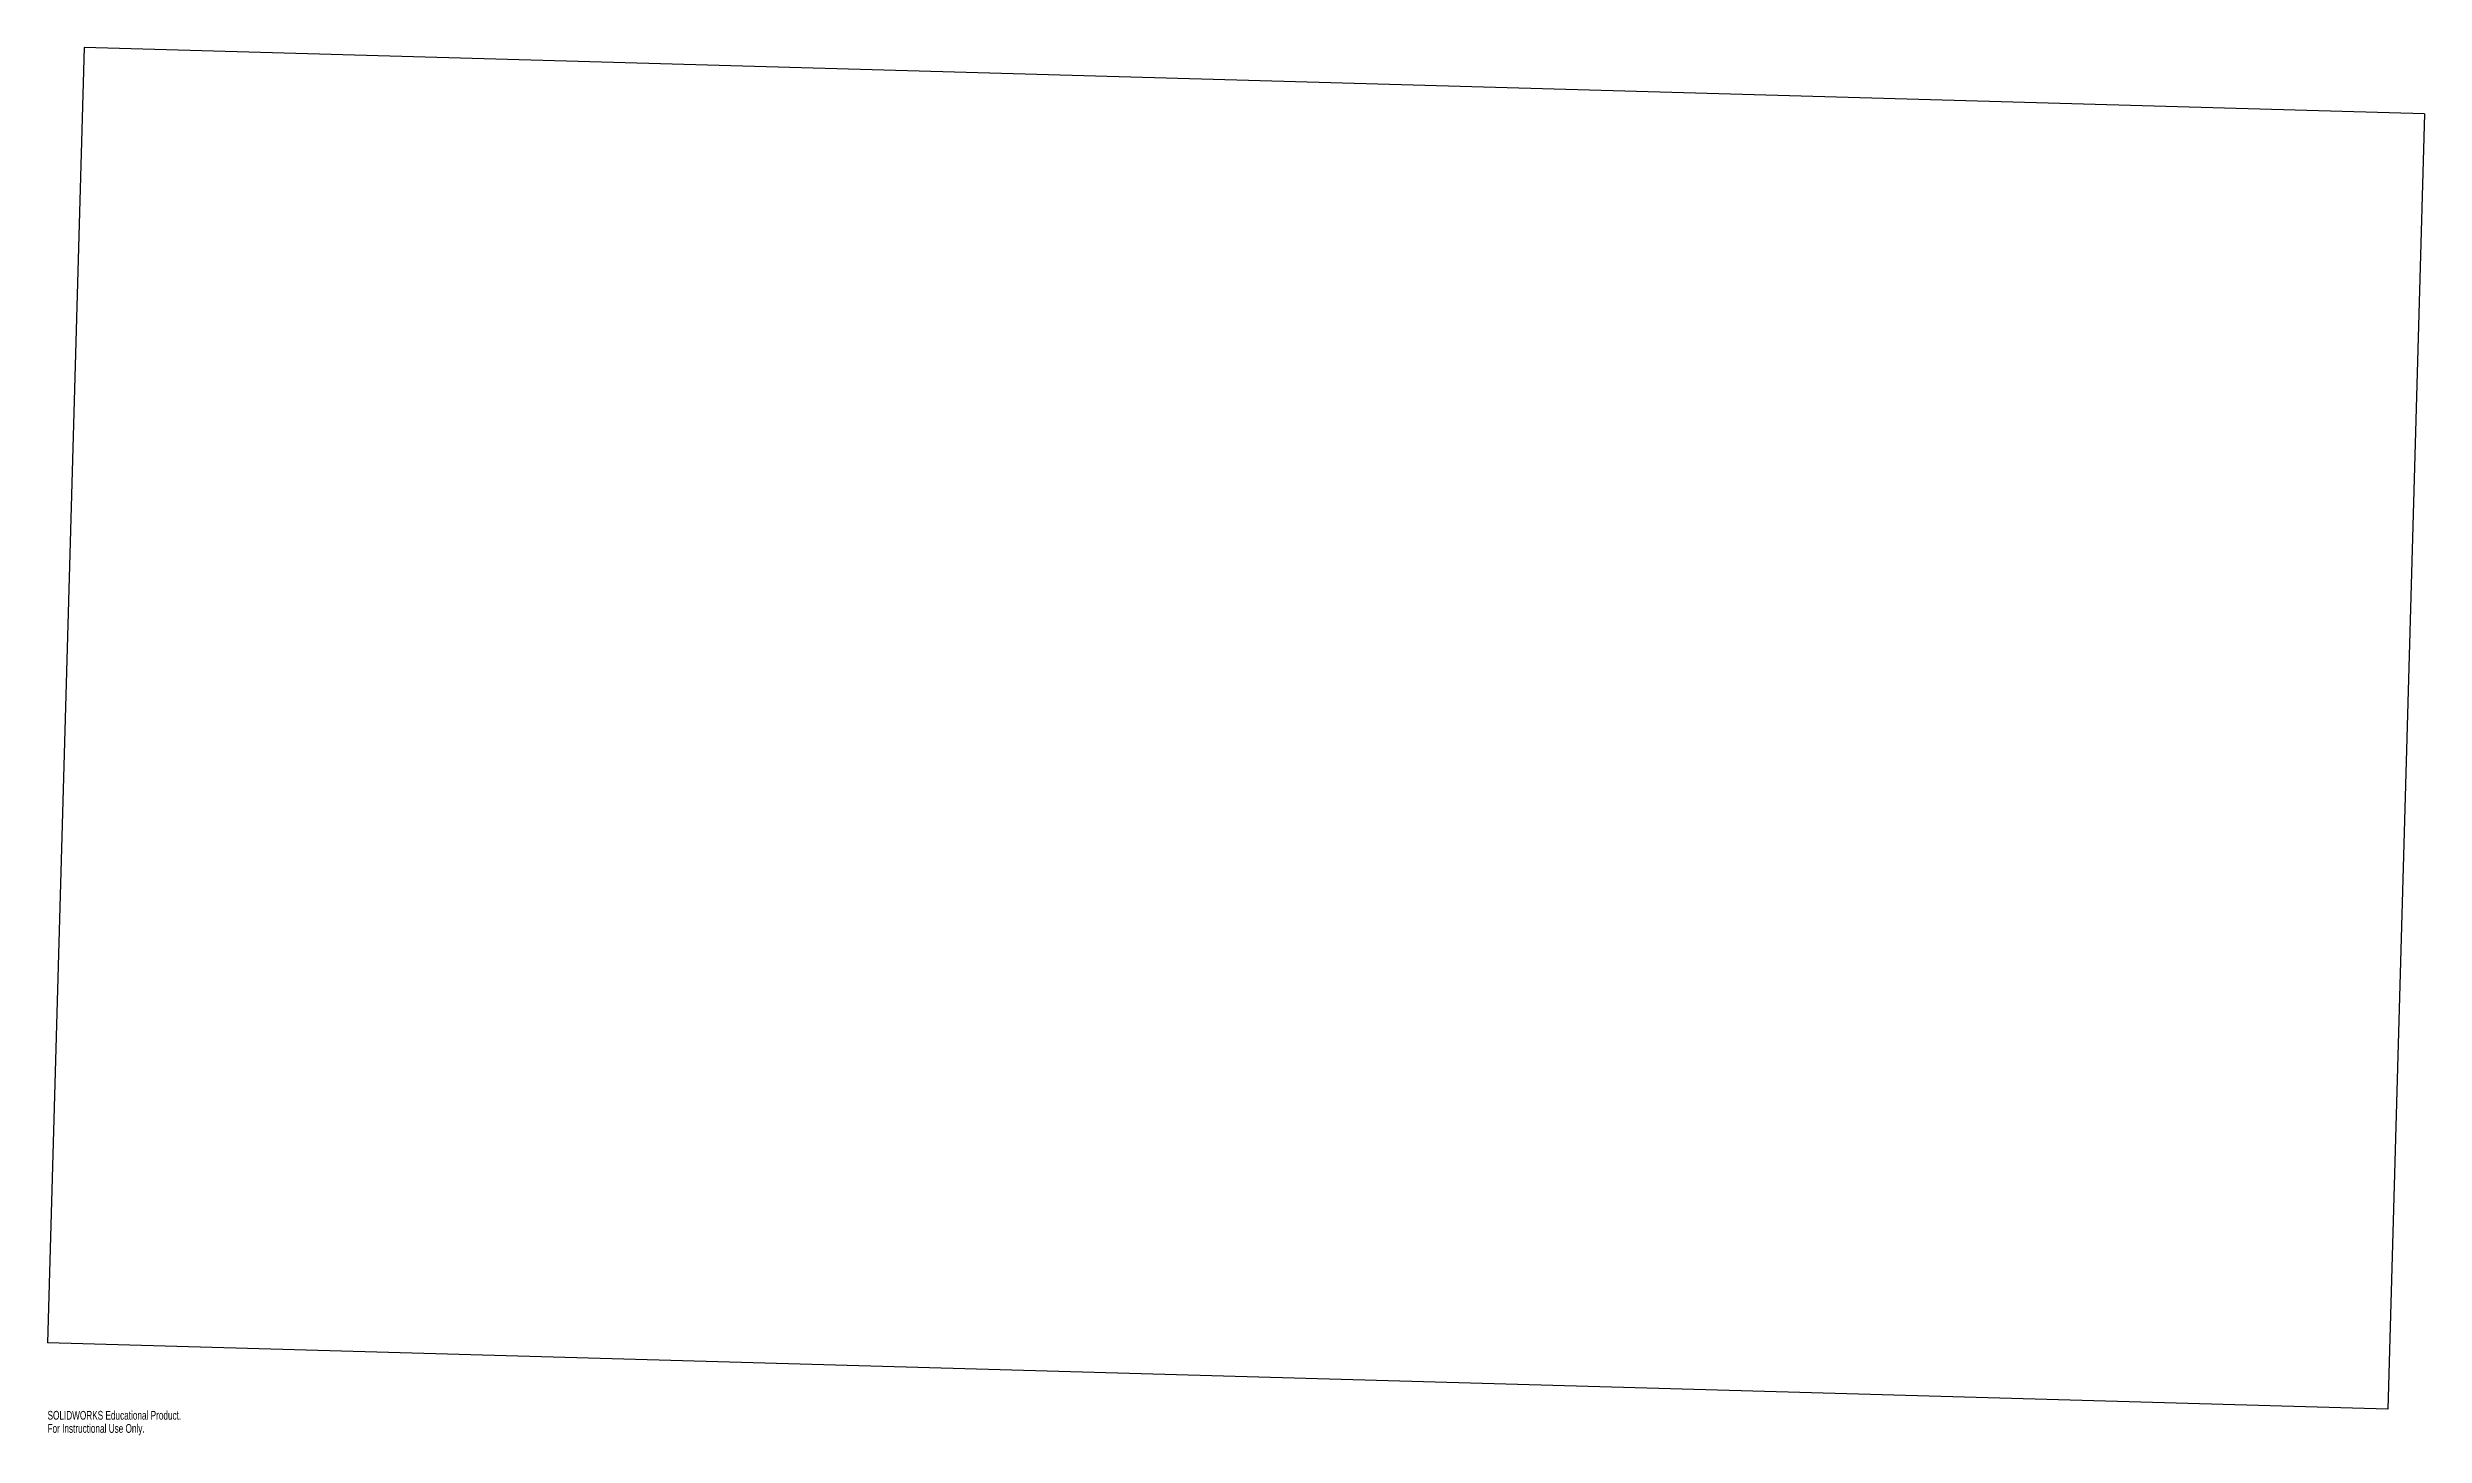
# Model space of a CAD drawing. Header units: inches. Extents: x -11.8 to 39.8, y -2.2 to 28.
import ezdxf

# ---------------------------------------------------------------- set-up
doc = ezdxf.new("R2010")
doc.units = ezdxf.units.IN
doc.header["$MEASUREMENT"] = 0
doc.styles.add('SLDTEXTSTYLE0', font='TXT', dxfattribs={"width": 0.7})

msp = doc.modelspace()

# ---------------------------------------------------------------- linework, layer by layer
at = {"color": 7, "linetype": 'Continuous', "lineweight": 25}
for p, q in [((-11.025, 27.951), (-11.821, -0.159)), ((39.775, 26.512), (-11.025, 27.951)), ((39.775, 26.512), (38.979, -1.597)), ((38.979, -1.597), (-11.821, -0.159))]:
    msp.add_line(p, q, dxfattribs=at)

# ---------------------------------------------------------------- texts
at = {"color": 7, "linetype": 'Continuous', "char_height": 0.1903, "attachment_point": 1, "style": 'SLDTEXTSTYLE0'}
for s, insert in [('SOLIDWORKS Educational Product.', (-11.821, -1.638)), ('For Instructional Use Only.', (-11.821, -1.923))]:
    msp.add_mtext(s, dxfattribs=dict(at, insert=insert))

doc.saveas('drawing.dxf')
